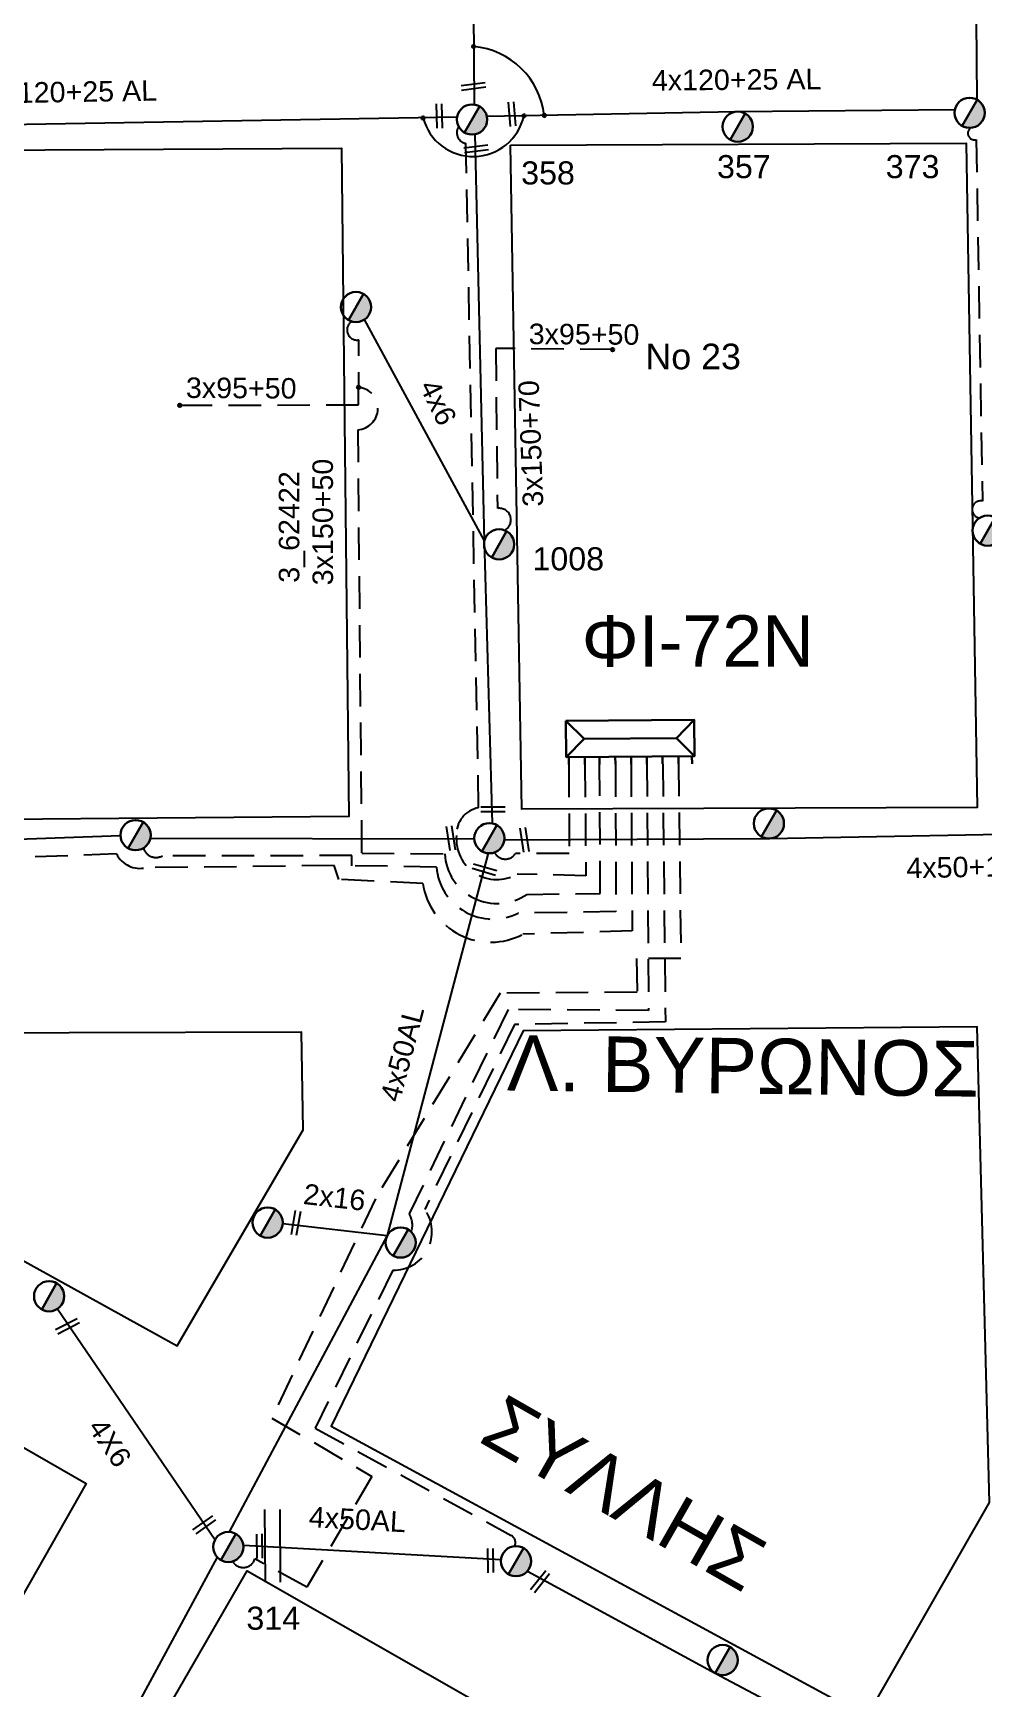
# Model space of a CAD drawing. Header units: millimetres. Extents: x 1421 to 7547, y 822 to 1863.
# Drawn here: x 6842.7 to 6916.9, y 1179.5 to 1308.7 of the extents above; entities that cross this region are included whole.
import ezdxf
from ezdxf.enums import TextEntityAlignment as Align

# ---------------------------------------------------------------- set-up
doc = ezdxf.new("R2010")
doc.units = ezdxf.units.MM
doc.linetypes.add('DASHED', pattern=[19.05, 12.7, -6.35])
doc.layers.get('0').update_dxf_attribs({"lineweight": 30})
for name, color, linetype, lineweight in [('2x16', 7, 'Continuous', 30), ('4x50+16_5', 7, 'Continuous', 30), ('4x50AL', 7, 'Continuous', 30), ('TEXT_ΚΑΛΩΔΙΩΝ', 7, 'Continuous', 30), ('Άγνωστο εναέριο καλώδιο', 7, 'Continuous', 30), ('Άγνωστο Υπόγειο Καλώδιο', 7, 'DASHED', 30), ('Γυμνά εναέρια ΧΤ και ΦΟΠ (3Φ)   4x50+16AL', 7, 'Continuous', 30), ('Καλωδια ΧΤ  3X95+50', 7, 'Continuous', 30), ('Καλώδια ΧΤ   3x150+50CU', 7, 'DASHED', 30), ('Καλώδια ΧΤ   3x150+70AL', 7, 'DASHED', 30), ('Μηχανική τομή', 7, 'Continuous', 30), ('Στύλος ΦΜ', 7, 'Continuous', 30), ('Στύλος ΦΜ @ 1', 7, 'Continuous', 30), ('ΣΥΝ.ΚΑΛ4Χ6', 7, 'YPARXSK3X70+54', 30), ('Συνδέσεις', 7, 'Continuous', 30), ('Συνεστραμμένα ΧΤ   3x70+54.6+25 AL', 7, 'SYN_LINE', 30), ('Συνεστραμμένα ΧΤ  4x120+25 AL', 7, 'SYN_LINE', 30), ('Τομή', 7, 'Continuous', 30), ('Υποσταθμός πόλεως', 7, 'Continuous', 30), ('Υπόβαθρο ΔΕΗ', 7, 'Continuous', 30)]:
    doc.layers.add(name, color=color, linetype=linetype, lineweight=lineweight)
doc.styles.add('arial', font='arial.ttf')
doc.styles.get("Standard").update_dxf_attribs({"font": 'arial.ttf'})
doc.linetypes.add('SYN_LINE', pattern='A,0.5,-0.0001,["/\\/\\/\\/",Standard,S=0.1,R=0,X=0,Y=-0.05],-0.25', length=0.7501)
doc.linetypes.add('YPARXSK3X70+54', pattern='A,2.5,[131,ltypeshp.shx,S=1,R=0,X=-9e-10,Y=0],-1e-11,[131,ltypeshp.shx,S=-1,R=180,X=2,Y=0],-4.1,[131,ltypeshp.shx,S=1,R=0,X=-0.1,Y=0],-1.9,2,0', length=10.5)

# ---------------------------------------------------------------- blocks, each defined once
blk = doc.blocks.new('ΥΠΑΡΧΩΝ ΤΣΙΜΕΝΤΕΝΙΟΣ ΣΤΥΛΟΣ')
at = {"layer": 'Στύλος ΦΜ'}
blk.add_hatch(color=7, dxfattribs=at).paths.add_polyline_path([(-1.29, -2.28, 0.574793), (2.62, 0, 0.268822), (1.3, 2.27)])
at = {"layer": 'Στύλος ΦΜ', "color": 7}
blk.add_line((-1.29, -2.28), (1.3, 2.27), dxfattribs=at)
blk.add_circle((0, 0), 2.62, dxfattribs=at)
at = {"layer": 'Στύλος ΦΜ', "flags": 4}
for tag, p in [('ΑΡΙΘΜΟΣ', (-4.68, 8.05)), ('ΤΥΠΟΣ', (-4.91, 3.03))]:
    blk.add_attdef(tag, p, '', height=4, dxfattribs=at)
blk = doc.blocks.new('ΜΗΧΑΝΙΚΗ ΤΟΜΗ')
at = {"layer": 'Μηχανική τομή', "lineweight": -3, "ltscale": 40}
for p, q in [((-3.78, 1.15), (3.8, 1.15)), ((3.8, -0.4), (-3.78, -0.4))]:
    blk.add_line(p, q, dxfattribs=at)
blk = doc.blocks.new('ΤΟΜΗ')
at = {"layer": 'Τομή', "lineweight": -3, "ltscale": 40}
for p, q in [((-11.37, 1.1), (11.37, 1.1)), ((11.37, -3.57), (-11.37, -3.57))]:
    blk.add_line(p, q, dxfattribs=at)
blk = doc.blocks.new('ΥΠΟΣΤΑΘΜΟΣ ΠΟΛΕΩΣ 9 ΑΝΑΧΩΡΗΣΕΩΝ')
at = {"layer": 'Υποσταθμός πόλεως', "ltscale": 40}
for p, q in [((-9.63, -2.82), (-9.63, -4)), ((-7.12, -2.82), (-7.12, -4)), ((-4.84, -2.82), (-4.84, -4)), ((-2.36, -2.82), (-2.36, -4)), ((0.09, -2.82), (0.09, -4)), ((2.55, -2.82), (2.55, -4)), ((5.02, -2.82), (5.02, -4)), ((7.48, -2.82), (7.48, -4)), ((9.61, -2.82), (9.61, -4))]:
    blk.add_line(p, q, dxfattribs=at)
blk.add_lwpolyline([(-10.02, 2.82), (10.02, 2.82), (10.02, -2.82), (-10.02, -2.82)], close=True, dxfattribs=at)
for points in [[(-7.21, 0), (-10.02, 2.82)], [(7.21, 0), (10.02, 2.82)], [(-10.02, -2.82), (-7.21, 0)], [(-7.21, 0), (7.21, 0)], [(10.02, -2.82), (7.21, 0)]]:
    blk.add_lwpolyline(points, dxfattribs=at)
at = {"layer": 'Υποσταθμός πόλεως', "linetype": 'SYN_LINE', "ltscale": 40, "flags": 1}
for tag, p in [('ΜΕΤΑΣΧΗΜΑΤΙΣΜΟΣ', (10.79, 1.71)), ('ΙΣΧΥΣ', (10.77, -1.08)), ('ΑΡΙΘΜΟΣ', (10.89, -3.8))]:
    blk.add_attdef(tag, p, '', height=1.8, dxfattribs=at)
blk = doc.blocks.new('_ΣΥΝΔΕΣΗ')
at = {"layer": 'Συνδέσεις', "linetype": 'SYN_LINE', "ltscale": 40}
blk.add_hatch(color=256, dxfattribs=at).paths.add_polyline_path([(0.5, -0.01, 1), (-0.5, -0.01, 1)])
at = {"layer": 'Συνδέσεις'}
blk.add_circle((0, -0.01), 0.5, dxfattribs=at)

msp = doc.modelspace()

# ---------------------------------------------------------------- linework, layer by layer
at = {"layer": '2x16', "color": 6, "lineweight": -3, "ltscale": 0.2}
msp.add_lwpolyline([(6862.2, 1215.79), (6870.36, 1214.87)], dxfattribs=at)
at = {"layer": '4x50+16_5', "color": 30, "lineweight": -3, "ltscale": 0.2}
msp.add_lwpolyline([(6881.3, 1188.67), (6895.96, 1180.69), (6916.4, 1169.85)], dxfattribs=at)
at = {"layer": '4x50AL', "color": 2, "lineweight": -3, "ltscale": 0.2}
msp.add_lwpolyline([(6877.02, 1367.94), (6876.89, 1339.64), (6877.13, 1303.14)], dxfattribs=at)
at = {"layer": '4x50AL', "color": 6, "lineweight": -3, "ltscale": 0.2}
for points in [[(6878.24, 1244.7), (6870.36, 1214.87), (6858.02, 1191.73)], [(6857.09, 1189.75), (6848.16, 1173.24)]]:
    msp.add_lwpolyline(points, dxfattribs=at)
at = {"layer": '4x50AL', "color": 30, "lineweight": -3, "ltscale": 0.2}
msp.add_lwpolyline([(6859.13, 1190.68), (6879.24, 1189.58)], dxfattribs=at)
at = {"layer": 'Άγνωστο εναέριο καλώδιο', "color": 2, "lineweight": -3, "ltscale": 0.2}
msp.add_lwpolyline([(6878.57, 1247.02), (6877.94, 1269.08), (6877.22, 1300.82)], dxfattribs=at)
at = {"layer": 'Άγνωστο Υπόγειο Καλώδιο', "color": 62, "lineweight": -3, "ltscale": 0.2}
for points in [[(6885.79, 1251.62), (6885.86, 1242.94), (6880.51, 1243.07, -0.607787), (6875.76, 1246.09, -0.376212), (6877.49, 1248.25), (6876.5, 1300.1, -0.554343), (6875.94, 1301.43, -2.427449)], [(6915.91, 1301.32, 0.85848), (6916.34, 1300.4), (6916.82, 1272.19, 1.03045), (6916.59, 1270.87, 1.444709)]]:
    msp.add_lwpolyline(points, format="xyb", dxfattribs=at)
at = {"layer": 'Άγνωστο Υπόγειο Καλώδιο', "color": 2, "lineweight": -3, "ltscale": 0.2}
for points in [[(6854.16, 1279.66), (6868.11, 1279.7), (6868.15, 1284.77, -0.830221), (6867.58, 1286.2, -18.711002)], [(6868.12, 1281.07, -0.9277), (6868.05, 1277.75), (6868.36, 1244.7), (6874.85, 1244.64, 0.584558), (6881.25, 1241.49), (6886.99, 1241.56), (6886.93, 1251.63)]]:
    msp.add_lwpolyline(points, format="xyb", dxfattribs=at)
at = {"layer": 'Άγνωστο Υπόγειο Καλώδιο', "color": 5, "lineweight": -3, "ltscale": 0.2}
msp.add_lwpolyline([(6888.17, 1251.64), (6888.21, 1240.14), (6880.59, 1240.02, -0.529424), (6874.19, 1243.62), (6867.6, 1243.72), (6867.6, 1244.51), (6852.8, 1244.5, -0.481456), (6851.32, 1245.11)], format="xyb", dxfattribs=at)
at = {"layer": 'Άγνωστο Υπόγειο Καλώδιο', "color": 133, "lineweight": -3, "ltscale": 0.2}
msp.add_lwpolyline([(6893.09, 1251.68), (6893.28, 1236.49), (6889.82, 1236.48), (6889.86, 1233.86), (6879.16, 1233.77), (6869.43, 1217.73), (6861.35, 1200.61), (6869.16, 1196.06), (6864.08, 1187.42), (6860.03, 1189.62, -0.647096), (6858.28, 1189.42, 1.342606)], format="xyb", dxfattribs=at)
at = {"layer": 'Άγνωστο Υπόγειο Καλώδιο', "color": 30, "lineweight": -3, "ltscale": 0.2}
msp.add_lwpolyline([(6891.86, 1251.67), (6892.07, 1231.54), (6880.29, 1231.32), (6873.28, 1216.9, -0.620082), (6870.79, 1212.15), (6870.79, 1212.15), (6864.73, 1199.83), (6880.03, 1191.45, -0.395331), (6880.31, 1190.62)], format="xyb", dxfattribs=at)
at = {"layer": 'Άγνωστο Υπόγειο Καλώδιο', "color": 6, "lineweight": -3, "ltscale": 0.2}
msp.add_lwpolyline([(6890.62, 1251.66), (6890.75, 1232.42), (6879.79, 1232.51), (6872.06, 1216.54, -0.240047), (6872.23, 1215.14, 1.882352)], format="xyb", dxfattribs=at)
at = {"layer": 'Άγνωστο Υπόγειο Καλώδιο', "color": 1, "lineweight": -3, "ltscale": 0.2}
msp.add_lwpolyline([(6884.54, 1251.61), (6884.55, 1244.67), (6880.36, 1244.67, -0.577646), (6878.73, 1244.76, -17.240091)], format="xyb", dxfattribs=at)
at = {"layer": 'Γυμνά εναέρια ΧΤ και ΦΟΠ (3Φ)   4x50+16AL', "color": 5, "lineweight": -3, "ltscale": 0.2}
for points in [[(6849.53, 1246.05), (6816.74, 1244.88)], [(6851.86, 1245.88), (6877.16, 1245.83)]]:
    msp.add_lwpolyline(points, dxfattribs=at)
at = {"layer": 'Γυμνά εναέρια ΧΤ και ΦΟΠ (3Φ)   4x50+16AL', "color": 1, "lineweight": -3, "ltscale": 0.2}
msp.add_lwpolyline([(6879.5, 1245.74), (6900.23, 1245.84), (6926.62, 1246.35)], dxfattribs=at)
at = {"layer": 'Καλωδια ΧΤ  3X95+50', "color": 2, "linetype": 'DASHED', "lineweight": -3, "ltscale": 0.2}
msp.add_lwpolyline([(6887.95, 1284.01), (6878.83, 1284.1)], dxfattribs=at)
at = {"layer": 'Καλώδια ΧΤ   3x150+50CU', "color": 85, "lineweight": -3, "ltscale": 0.2}
msp.add_lwpolyline([(6889.39, 1251.65), (6889.48, 1238.64), (6880.95, 1238.38, -0.51947), (6873.14, 1242.34), (6866.59, 1242.65), (6866.22, 1243.73), (6851.53, 1243.57, -0.342887), (6849.22, 1244.64), (6817.91, 1243.53, -0.395248), (6816.32, 1244.13)], format="xyb", dxfattribs=at)
at = {"layer": 'Καλώδια ΧΤ   3x150+70AL', "color": 2, "lineweight": -3, "ltscale": 0.2}
msp.add_lwpolyline([(6878.83, 1284.1), (6878.96, 1271.61, -0.8629), (6879.51, 1269.91, 2.887778)], format="xyb", dxfattribs=at)
at = {"layer": 'ΣΥΝ.ΚΑΛ4Χ6', "color": 2, "linetype": 'SYN_LINE', "lineweight": -3, "ltscale": 20}
msp.add_lwpolyline([(6877.94, 1269.08), (6868.59, 1286.36)], dxfattribs=at)
at = {"layer": 'ΣΥΝ.ΚΑΛ4Χ6', "color": 6, "linetype": 'SYN_LINE', "lineweight": -3, "ltscale": 20}
msp.add_lwpolyline([(6844.61, 1209.14), (6856.92, 1191.11)], dxfattribs=at)
at = {"layer": 'Συνεστραμμένα ΧΤ   3x70+54.6+25 AL', "color": 62, "lineweight": -3, "ltscale": 20}
msp.add_lwpolyline([(6916.41, 1303.51), (6916.18, 1331.7)], dxfattribs=at)
at = {"layer": 'Συνεστραμμένα ΧΤ  4x120+25 AL', "color": 62, "lineweight": -3, "ltscale": 20}
for points in [[(6875.82, 1302.14), (6816.17, 1301.13)], [(6914.67, 1302.72), (6897.58, 1302.58), (6878.14, 1302.21)]]:
    msp.add_lwpolyline(points, dxfattribs=at)
at = {"layer": 'Υπόβαθρο ΔΕΗ', "lineweight": -3, "ltscale": 0.2}
for points in [[(6825.07, 1299.51), (6866.78, 1299.72), (6867.36, 1247.56), (6825.46, 1247.19)], [(6879.99, 1299.97), (6915.54, 1300.11), (6916.42, 1248.27), (6880.87, 1248.13)], [(6907.79, 1177.29), (6917.37, 1194.03), (6916.42, 1231.15), (6880.97, 1230.84), (6865.97, 1199.97)], [(6752.88, 1127.38), (6798.98, 1206.33), (6828.32, 1206.14), (6846.86, 1195.5), (6794.84, 1103.93)]]:
    msp.add_lwpolyline(points, close=True, dxfattribs=at)
for points in [[(6827.35, 1230.64), (6827.41, 1220.92), (6853.96, 1206.26), (6863.78, 1223.1), (6863.67, 1230.73), (6827.35, 1230.64)], [(6806.69, 1097.39), (6859.42, 1188.68), (6901.46, 1164.66), (6849.16, 1073.15), (6806.69, 1097.39)]]:
    msp.add_lwpolyline(points, dxfattribs=at)
at = {"layer": 'Υπόβαθρο ΔΕΗ', "lineweight": -3}
for centre, radius, start, end in [((6876.57, 1301.62), 6.07, 6.3247, 84.9954), ((6877.07, 1303.13), 4.05, 194.7386, 347.6833)]:
    msp.add_arc(centre, radius, start, end, dxfattribs=at)

# ---------------------------------------------------------------- block references
at = {"layer": 'Μηχανική τομή', "lineweight": -3}
for p, xscale, yscale, zscale, rotation in [((6877.09, 1304.46), 0.2499999999999187, 0.2499999999999187, 0.2499999999999187, 7.275471488606197), ((6880.01, 1302.39), 0.2499999999999187, 0.2499999999999187, 0.2499999999999187, 274.8866685251252), ((6874.33, 1302.24), 0.2499999999999187, 0.2499999999999187, 0.2499999999999187, 271.5581175353493), ((6877.31, 1299.59), 0.2499999999999187, 0.2499999999999187, 0.2499999999999187, 7.275471488606197), ((6878.61, 1248.22), 0.2499999999999187, 0.2499999999999187, 0.2499999999999187, 179.4176526340732), ((6875.42, 1245.88), 0.2499999999999187, 0.2499999999999187, 0.2499999999999187, 98.67359203741974), ((6881.17, 1245.75), 0.2499999999999187, 0.2499999999999187, 0.2499999999999187, 98.67359203741974), ((6877.97, 1243.51), 0.2499999999999186, 0.2499999999999186, 0.2499999999999186, 163.5345894075954), ((6863.32, 1215.82), 0.2499999999999186, 0.2499999999999186, 0.2499999999999186, 80.1697427217336), ((6845.43, 1207.69), 0.2499999999999188, 0.2499999999999188, 0.2499999999999188, 27.12754887151406), ((6856.12, 1192.19), 0.2499999999999188, 0.2499999999999188, 0.2499999999999188, 35.16412156059297), ((6860.48, 1190.61), 0.2499999999999188, 0.2499999999999188, 0.2499999999999188, 91.19575602813363), ((6878.51, 1189.49), 0.2499999999999188, 0.2499999999999188, 0.2499999999999188, 91.19575602813366), ((6882.36, 1187.78), 0.2499999999999188, 0.2499999999999188, 0.2499999999999188, 51.59934412243904)]:
    msp.add_blockref('ΜΗΧΑΝΙΚΗ ΤΟΜΗ', p, dxfattribs=dict(at, xscale=xscale, yscale=yscale, zscale=zscale, rotation=rotation))
at = {"layer": 'Στύλος ΦΜ @ 1', "lineweight": -3, "ltscale": 40}
ref = msp.add_blockref('ΥΠΑΡΧΩΝ ΤΣΙΜΕΝΤΕΝΙΟΣ ΣΤΥΛΟΣ', (6915.82, 1302.49), dxfattribs=dict(at, xscale=0.4499999999998181, yscale=0.4499999999998181, zscale=0.4499999999998181))
ref.add_attrib('ΤΥΠΟΣ', '373', (6909.27, 1297.39), dxfattribs={"layer": 'Στύλος ΦΜ', "height": 1.8, "flags": 4})
ref = msp.add_blockref('ΥΠΑΡΧΩΝ ΤΣΙΜΕΝΤΕΝΙΟΣ ΣΤΥΛΟΣ', (6876.98, 1301.97), dxfattribs=dict(at, xscale=0.4499999999998181, yscale=0.4499999999998181, zscale=0.4499999999998181))
ref.add_attrib('ΤΥΠΟΣ', '358', (6880.81, 1296.9), dxfattribs={"layer": 'Στύλος ΦΜ', "height": 1.8, "flags": 4})
ref = msp.add_blockref('ΥΠΑΡΧΩΝ ΤΣΙΜΕΝΤΕΝΙΟΣ ΣΤΥΛΟΣ', (6897.72, 1301.41), dxfattribs=dict(at, xscale=0.4499999999998181, yscale=0.4499999999998181, zscale=0.4499999999998181))
ref.add_attrib('ΤΥΠΟΣ', '357', (6896.1, 1297.39), dxfattribs={"layer": 'Στύλος ΦΜ', "height": 1.8, "flags": 4})
at = {"layer": 'Στύλος ΦΜ @ 1', "lineweight": -3, "ltscale": 40, "xscale": 0.4499999999998181, "yscale": 0.4499999999998181, "zscale": 0.4499999999998181}
for p in [(6867.92, 1287.33), (6917.23, 1269.88), (6900.15, 1247.02), (6850.71, 1246.11), (6878.33, 1245.87), (6861.02, 1215.87), (6871.4, 1214.31), (6843.96, 1210.12), (6880.41, 1189.44), (6896.54, 1181.72)]:
    msp.add_blockref('ΥΠΑΡΧΩΝ ΤΣΙΜΕΝΤΕΝΙΟΣ ΣΤΥΛΟΣ', p, dxfattribs=at)
at = {"layer": 'Στύλος ΦΜ @ 1', "lineweight": -3, "ltscale": 40}
ref = msp.add_blockref('ΥΠΑΡΧΩΝ ΤΣΙΜΕΝΤΕΝΙΟΣ ΣΤΥΛΟΣ', (6879.09, 1268.81), dxfattribs=dict(at, xscale=0.4499999999998181, yscale=0.4499999999998181, zscale=0.4499999999998181))
ref.add_attrib('ΤΥΠΟΣ', '1008', (6881.69, 1266.78), dxfattribs={"layer": 'Στύλος ΦΜ', "height": 1.8, "flags": 4})
ref = msp.add_blockref('ΥΠΑΡΧΩΝ ΤΣΙΜΕΝΤΕΝΙΟΣ ΣΤΥΛΟΣ', (6857.95, 1190.55), dxfattribs=dict(at, xscale=0.4499999999998181, yscale=0.4499999999998181, zscale=0.4499999999998181))
ref.add_attrib('ΤΥΠΟΣ', '314', (6859.36, 1184.09), dxfattribs={"layer": 'Στύλος ΦΜ', "height": 1.8, "flags": 4})
at = {"layer": 'Συνδέσεις', "lineweight": -3, "xscale": 0.25, "yscale": 0.25, "zscale": 0.25}
for p in [(6877.1, 1307.67), (6873.15, 1302.09), (6881.03, 1302.26), (6882.61, 1302.29), (6887.95, 1284.01), (6868.12, 1281.07), (6854.16, 1279.66)]:
    msp.add_blockref('_ΣΥΝΔΕΣΗ', p, dxfattribs=at)
at = {"layer": 'Τομή', "lineweight": -3, "xscale": 0.2499999999998871, "yscale": 0.2499999999998871, "zscale": 0.2499999999998871, "rotation": 270.4812656717797}
msp.add_blockref('ΤΟΜΗ', (6861.71, 1190.64), dxfattribs=at)
at = {"layer": 'Υποσταθμός πόλεως', "lineweight": -3, "xscale": 0.4999999999999995, "yscale": 0.4999999999999995, "zscale": 0.4999999999999995, "rotation": 0.4474911990490079}
msp.add_blockref('ΥΠΟΣΤΑΘΜΟΣ ΠΟΛΕΩΣ 9 ΑΝΑΧΩΡΗΣΕΩΝ', (6889.33, 1253.65), dxfattribs=at)

# ---------------------------------------------------------------- texts
at = {"lineweight": -3, "ltscale": 40, "char_height": 4, "attachment_point": 1, "style": 'arial'}
for s, insert, width, rotation in [('{\\H1.083x;Λ. ΒΥΡΩΝΟΣ}', (6879.74, 1230.51), 51.144, 359.2441), ('{\\H1.083x;ΣΥΛΛΗΣ}', (6879.52, 1202.59), 26.4652, 330.2517)]:
    msp.add_mtext(s, dxfattribs=dict(at, insert=insert, width=width, rotation=rotation))
at = {"layer": 'TEXT_ΚΑΛΩΔΙΩΝ', "lineweight": -3, "ltscale": 0.2}
for s, rotation, p in [('4x120+25 AL', 0.4949, (6897.63, 1305.08)), ('4x120+25 AL', 0.9712, (6845.77, 1304.13)), ('3x95+50', 359.6522, (6885.72, 1285.21)), ('3x95+50', 359.6522, (6858.96, 1281.01)), ('4x6', 295.9432, (6874.34, 1279.89)), ('3x150+70', 92.144, (6881.56, 1276.68)), ('3x150+50', 90.0295, (6865.32, 1270.55)), ('4x50+16AL', 1.0942, (6916.57, 1243.65)), ('4x50AL', 75.2068, (6871.52, 1229.05)), ('2x16', 353.5643, (6866.24, 1217.85)), ('4Χ6', 304.3213, (6848.71, 1198.69)), ('4x50AL', 356.871, (6868.03, 1192.7))]:
    msp.add_text(s, height=1.6, rotation=rotation, dxfattribs=at).set_placement(p, align=Align.MIDDLE_CENTER)
at = {"layer": 'Υπόβαθρο ΔΕΗ', "lineweight": -3, "attachment_point": 1}
for s, insert, char_height, rotation in [('Νο 23', (6890.51, 1284.47), 2, 0.0425), ('3_62422', (6861.89, 1265.81), 1.6, 90)]:
    msp.add_mtext_dynamic_manual_height_columns(s, width=17.2548, gutter_width=12.5, heights=[0], dxfattribs=dict(at, insert=insert, char_height=char_height, rotation=rotation))
at = {"layer": 'Υπόβαθρο ΔΕΗ', "lineweight": -3, "insert": (6885.53, 1263.27), "char_height": 4, "attachment_point": 1}
msp.add_mtext_dynamic_manual_height_columns('ΦI-72N', width=30.8332, gutter_width=12.5, heights=[0], dxfattribs=at)

doc.saveas('drawing.dxf')
